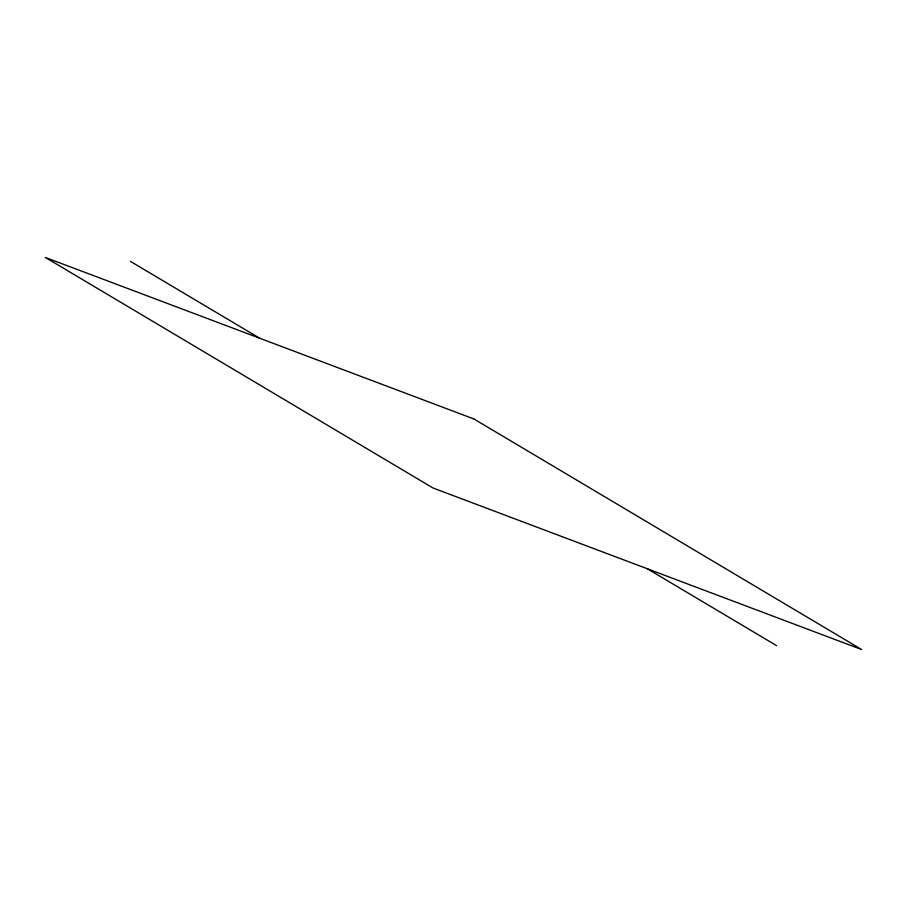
<?xml version="1.0" encoding="UTF-8"?>
<svg xmlns="http://www.w3.org/2000/svg" width="907" height="907" viewBox="0 0 907 907"><rect width="100%" height="100%" fill="white"/><g stroke="black" fill="none" stroke-linecap="round" stroke-linejoin="round"><path stroke-width="1.36" d="M130.415 261.363L259.651 338.22M647.349 568.78L776.585 645.637M473.953 418.989L45.35 257.452L433.047 488.011L861.65 649.548L473.953 418.989"/></g></svg>
